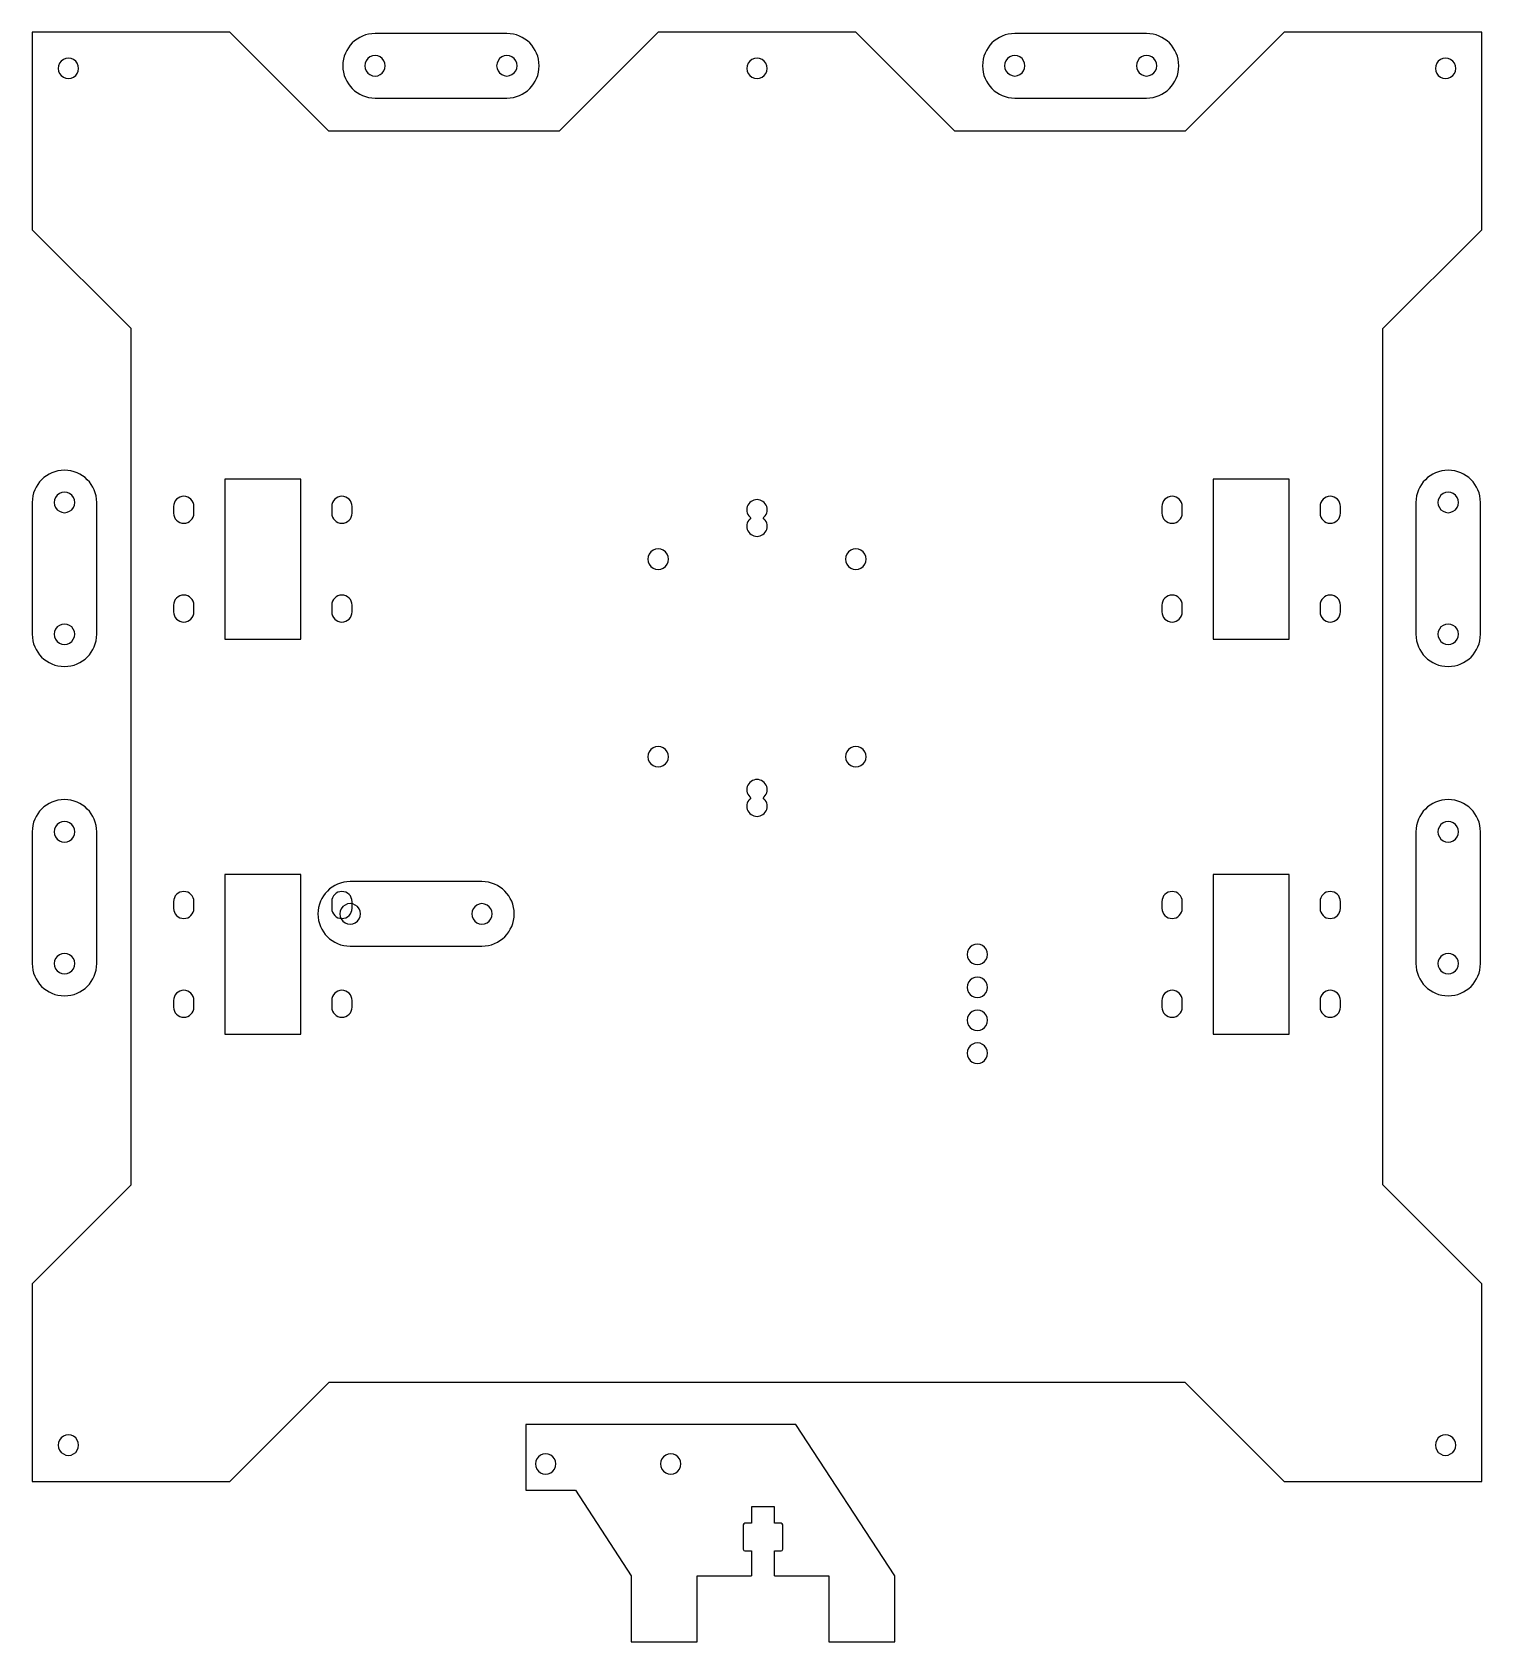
# Model space of a CAD drawing. Extents: x 10 to 230, y 10 to 254.
import ezdxf

# ---------------------------------------------------------------- set-up
doc = ezdxf.new("R2010")
doc.units = 0
doc.layers.add('Layer_1', color=7, linetype='CONTINUOUS')

msp = doc.modelspace()

# ---------------------------------------------------------------- linework, layer by layer
at = {"layer": 'Layer_1', "color": 7}
for p, q in [((40.071562, 254.427115), (10.071563, 254.427115)), ((10.071563, 254.427115), (10.071563, 224.427118)), ((40.071562, 254.427115), (55.071563, 239.427116)), ((82.109945, 254.226116), (62.109945, 254.226116)), ((105.071562, 254.427115), (90.071564, 239.427116)), ((135.071564, 254.427115), (105.071562, 254.427115)), ((150.071562, 239.427116), (135.071564, 254.427115)), ((179.194389, 254.226116), (159.19439, 254.226116)), ((200.071564, 254.427115), (185.071563, 239.427116)), ((230.071563, 254.427115), (200.071564, 254.427115)), ((230.071563, 224.427118), (230.071563, 254.427115)), ((63.659944, 249.326117), (63.659944, 249.326117)), ((83.659946, 249.326117), (83.659946, 249.326117)), ((160.744391, 249.326117), (160.744391, 249.326117)), ((180.74439, 249.326117), (180.744391, 249.326117)), ((14.021562, 248.927111), (14.021562, 248.927111)), ((118.521562, 248.927111), (118.521562, 248.927111)), ((223.021562, 248.927111), (223.021562, 248.927111)), ((62.109945, 244.426119), (82.109945, 244.426119)), ((159.19439, 244.426119), (179.194389, 244.426119)), ((90.071564, 239.427116), (55.071563, 239.427116)), ((185.071563, 239.427116), (150.071562, 239.427116)), ((10.071563, 224.427118), (25.071564, 209.42712)), ((230.071563, 224.427118), (215.071562, 209.42712)), ((25.071564, 79.427109), (25.071564, 209.42712)), ((215.071562, 79.427109), (215.071562, 209.42712)), ((39.321562, 186.552106), (39.321562, 162.302105)), ((50.821562, 186.552106), (39.321562, 186.552106)), ((50.821562, 162.302105), (50.821562, 186.552106)), ((189.321564, 186.552106), (189.321564, 162.302105)), ((200.821564, 186.552106), (189.321564, 186.552106)), ((200.821564, 162.302105), (200.821564, 186.552106)), ((14.970562, 184.583518), (14.970562, 184.583518)), ((224.970563, 184.583518), (224.970563, 184.583518)), ((10.070564, 183.033517), (10.070564, 163.033518)), ((19.870561, 163.033518), (19.870561, 183.033517)), ((31.521564, 182.427117), (31.521564, 181.427119)), ((34.621563, 181.427119), (34.621563, 182.427117)), ((55.521564, 182.427117), (55.521564, 181.427119)), ((58.621563, 181.427119), (58.621563, 182.427117)), ((181.521563, 182.427117), (181.521563, 181.427119)), ((184.621562, 181.427119), (184.621562, 182.427117)), ((205.521563, 182.427117), (205.521563, 181.427119)), ((208.621562, 181.427119), (208.621562, 182.427117)), ((220.070564, 183.033517), (220.070564, 163.033518)), ((229.870562, 163.033518), (229.870562, 183.033517)), ((103.521564, 174.427105), (103.521564, 174.427105)), ((133.521563, 174.427105), (133.521563, 174.427105)), ((31.521564, 167.427119), (31.521564, 166.427121)), ((34.621563, 166.427121), (34.621563, 167.427119)), ((55.521564, 167.427119), (55.521564, 166.427121)), ((58.621563, 166.427121), (58.621563, 167.427119)), ((181.521563, 167.427119), (181.521563, 166.427121)), ((184.621562, 166.427121), (184.621562, 167.427119)), ((205.521563, 167.427119), (205.521563, 166.427121)), ((208.621562, 166.427121), (208.621562, 167.427119)), ((14.970562, 164.583518), (14.970562, 164.583519)), ((224.970563, 164.583518), (224.970563, 164.583519)), ((39.321562, 162.302105), (50.821562, 162.302105)), ((189.321564, 162.302105), (200.821564, 162.302105)), ((103.521564, 144.427109), (103.521564, 144.427109)), ((133.521563, 144.427109), (133.521563, 144.427109)), ((14.970562, 134.583505), (14.970562, 134.583505)), ((224.970563, 134.583505), (224.970563, 134.583505)), ((10.070564, 133.033504), (10.070564, 113.033505)), ((19.870561, 113.033505), (19.870561, 133.033504)), ((220.070564, 133.033504), (220.070564, 113.033505)), ((229.870562, 113.033505), (229.870562, 133.033504)), ((39.321562, 126.55211), (39.321562, 102.302109)), ((50.821562, 126.55211), (39.321562, 126.55211)), ((50.821562, 102.302109), (50.821562, 126.55211)), ((78.328334, 125.479541), (58.328334, 125.479541)), ((189.321564, 126.55211), (189.321564, 102.302109)), ((200.821564, 126.55211), (189.321564, 126.55211)), ((200.821564, 102.302109), (200.821564, 126.55211)), ((31.521564, 122.42711), (31.521564, 121.42711)), ((34.621563, 121.42711), (34.621563, 122.42711)), ((55.521564, 122.42711), (55.521564, 121.42711)), ((58.621563, 121.42711), (58.621563, 122.42711)), ((181.521563, 122.42711), (181.521563, 121.42711)), ((184.621562, 121.42711), (184.621562, 122.42711)), ((205.521563, 122.42711), (205.521563, 121.42711)), ((208.621562, 121.42711), (208.621562, 122.42711)), ((59.878333, 120.579543), (59.878333, 120.579543)), ((79.878334, 120.579543), (79.878335, 120.579543)), ((58.328334, 115.679544), (78.328334, 115.679544)), ((14.970562, 114.583503), (14.970562, 114.583503)), ((151.971564, 114.427109), (151.971564, 114.427109)), ((224.970563, 114.583503), (224.970563, 114.583503)), ((151.971564, 109.427111), (151.971564, 109.427111)), ((31.521564, 107.427109), (31.521564, 106.427111)), ((34.621563, 106.427111), (34.621563, 107.427109)), ((55.521564, 107.427109), (55.521564, 106.427111)), ((58.621563, 106.427111), (58.621563, 107.427109)), ((181.521563, 107.427109), (181.521563, 106.427111)), ((184.621562, 106.427111), (184.621562, 107.427109)), ((205.521563, 107.427109), (205.521563, 106.427111)), ((208.621562, 106.427111), (208.621562, 107.427109)), ((151.971564, 104.42711), (151.971564, 104.42711)), ((39.321562, 102.302109), (50.821562, 102.302109)), ((189.321564, 102.302109), (200.821564, 102.302109)), ((151.971564, 99.427111), (151.971564, 99.427111)), ((10.071563, 64.427111), (25.071564, 79.427109)), ((230.071563, 64.427111), (215.071562, 79.427109)), ((10.071563, 64.427111), (10.071563, 34.427111)), ((230.071563, 34.427111), (230.071563, 64.427111)), ((40.071562, 34.427111), (55.071563, 49.42711)), ((185.071563, 49.42711), (55.071563, 49.42711)), ((200.071564, 34.427111), (185.071563, 49.42711)), ((125.985135, 43.07157), (84.985132, 43.07157)), ((84.985132, 43.07157), (84.985132, 33.07157)), ((140.985133, 20.07157), (125.985135, 43.07157)), ((14.021562, 39.927109), (14.021562, 39.927109)), ((223.021562, 39.927109), (223.021562, 39.927109)), ((87.985126, 38.621571), (87.985126, 38.621571)), ((106.985144, 38.621571), (106.985144, 38.621571)), ((10.071563, 34.427111), (40.071562, 34.427111)), ((200.071564, 34.427111), (230.071563, 34.427111)), ((84.985132, 33.07157), (92.50689, 33.07157)), ((92.50689, 33.07157), (100.985128, 20.07157)), ((119.235141, 30.571569), (119.235141, 28.071571)), ((122.735148, 30.571569), (119.235141, 30.571569)), ((122.735148, 28.071571), (122.735148, 30.571569)), ((117.985151, 27.821571), (117.985151, 24.121569)), ((119.235141, 28.071571), (118.235143, 28.071571)), ((123.735146, 28.071571), (122.735148, 28.071571)), ((123.985139, 24.121569), (123.985139, 27.821571)), ((118.235143, 23.871571), (119.235141, 23.871571)), ((119.235141, 23.871571), (119.235141, 20.07157)), ((122.735148, 20.07157), (122.735148, 23.871571)), ((122.735148, 23.871571), (123.735146, 23.871571)), ((100.985128, 20.07157), (100.985128, 10.071579)), ((110.985136, 10.071579), (110.985136, 20.07157)), ((110.985136, 20.07157), (119.235141, 20.07157)), ((122.735148, 20.07157), (130.985153, 20.07157)), ((130.985153, 20.07157), (130.985153, 10.071579)), ((140.985133, 10.071579), (140.985133, 20.07157)), ((100.985128, 10.071579), (110.985136, 10.071579)), ((130.985153, 10.071579), (140.985133, 10.071579))]:
    msp.add_line(p, q, dxfattribs=at)
for points in [[(62.109945, 254.226116), (59.405203, 254.224063), (57.213664, 252.03086), (57.213664, 249.326117)], [(87.006226, 249.326117), (87.006226, 252.03086), (84.814687, 254.224063), (82.109945, 254.226116)], [(159.19439, 254.226116), (156.489648, 254.224063), (154.298109, 252.03086), (154.298109, 249.326117)], [(184.090671, 249.326117), (184.090671, 252.03086), (181.899132, 254.224063), (179.194389, 254.226116)], [(14.796563, 250.269452), (14.316991, 249.992571), (14.021562, 249.480873), (14.021562, 248.927111)], [(16.346564, 250.269452), (15.866992, 250.546333), (15.276135, 250.546333), (14.796563, 250.269452)], [(17.121564, 248.927111), (17.121564, 249.480873), (16.826136, 249.992571), (16.346564, 250.269452)], [(57.213664, 249.326117), (57.213664, 246.621374), (59.405203, 244.428171), (62.109945, 244.426119)], [(61.334674, 250.669236), (60.854965, 250.392147), (60.55961, 249.880102), (60.559944, 249.326117)], [(60.559944, 249.326117), (60.55961, 248.772133), (60.854965, 248.260087), (61.334674, 247.982998)], [(62.885214, 250.669236), (62.405505, 250.946325), (61.814383, 250.946325), (61.334674, 250.669236)], [(63.659944, 249.326117), (63.660278, 249.880102), (63.364923, 250.392147), (62.885214, 250.669236)], [(62.885214, 247.982998), (63.364923, 248.260087), (63.660278, 248.772133), (63.659944, 249.326117)], [(81.334945, 250.668457), (80.855373, 250.391576), (80.559945, 249.879879), (80.559946, 249.326117)], [(80.559946, 249.326117), (80.559946, 248.772356), (80.855374, 248.260659), (81.334946, 247.983778)], [(82.884945, 250.668457), (82.405373, 250.945337), (81.814517, 250.945337), (81.334945, 250.668457)], [(82.109945, 244.426119), (84.814687, 244.428171), (87.006226, 246.621374), (87.006226, 249.326117)], [(83.659945, 249.326117), (83.659945, 249.879879), (83.364517, 250.391576), (82.884945, 250.668457)], [(82.884946, 247.983778), (83.364517, 248.260659), (83.659946, 248.772356), (83.659946, 249.326117)], [(119.296562, 250.269451), (118.816991, 249.99257), (118.521562, 249.480873), (118.521562, 248.927111)], [(120.846562, 250.269451), (120.366991, 250.546332), (119.776134, 250.546332), (119.296562, 250.269451)], [(121.621562, 248.927111), (121.621562, 249.480873), (121.326134, 249.99257), (120.846562, 250.269451)], [(154.298109, 249.326117), (154.298109, 246.621374), (156.489648, 244.428171), (159.19439, 244.426119)], [(158.41939, 250.668457), (157.939818, 250.391576), (157.64439, 249.879879), (157.64439, 249.326117)], [(157.64439, 249.326117), (157.64439, 248.772356), (157.939819, 248.260659), (158.41939, 247.983778)], [(159.96939, 250.668457), (159.489818, 250.945337), (158.898962, 250.945337), (158.41939, 250.668457)], [(160.74439, 249.326117), (160.74439, 249.879879), (160.448962, 250.391576), (159.96939, 250.668457)], [(159.969391, 247.983778), (160.448962, 248.260659), (160.744391, 248.772356), (160.744391, 249.326117)], [(178.419389, 250.668457), (177.939818, 250.391576), (177.644389, 249.879879), (177.64439, 249.326117)], [(177.64439, 249.326117), (177.64439, 248.772356), (177.939818, 248.260659), (178.41939, 247.983778)], [(179.969389, 250.668457), (179.489818, 250.945337), (178.898961, 250.945337), (178.419389, 250.668457)], [(179.194389, 244.426119), (181.899132, 244.428171), (184.090671, 246.621374), (184.090671, 249.326117)], [(180.744389, 249.326117), (180.744389, 249.879879), (180.448961, 250.391576), (179.969389, 250.668457)], [(179.96939, 247.983778), (180.448962, 248.260659), (180.74439, 248.772356), (180.74439, 249.326117)], [(223.796562, 250.269452), (223.31699, 249.992571), (223.021562, 249.480873), (223.021562, 248.927111)], [(225.346563, 250.269452), (224.866991, 250.546333), (224.276134, 250.546333), (223.796562, 250.269452)], [(226.121564, 248.927111), (226.121564, 249.480873), (225.826135, 249.992571), (225.346563, 250.269452)], [(14.021562, 248.927111), (14.021562, 248.373349), (14.316991, 247.861652), (14.796563, 247.584771)], [(14.796563, 247.584771), (15.276135, 247.30789), (15.866992, 247.30789), (16.346564, 247.584771)], [(16.346564, 247.584771), (16.826136, 247.861652), (17.121564, 248.373349), (17.121564, 248.927111)], [(61.334674, 247.982998), (61.814383, 247.70591), (62.405505, 247.70591), (62.885214, 247.982998)], [(81.334946, 247.983778), (81.814517, 247.706897), (82.405374, 247.706897), (82.884946, 247.983778)], [(118.521563, 248.927111), (118.521563, 248.37335), (118.816991, 247.861653), (119.296563, 247.584772)], [(119.296563, 247.584772), (119.776135, 247.307891), (120.366991, 247.307891), (120.846563, 247.584772)], [(120.846563, 247.584772), (121.326135, 247.861653), (121.621563, 248.37335), (121.621562, 248.927111)], [(158.41939, 247.983778), (158.898962, 247.706897), (159.489819, 247.706897), (159.969391, 247.983778)], [(178.41939, 247.983778), (178.898962, 247.706897), (179.489818, 247.706897), (179.96939, 247.983778)], [(223.021562, 248.927111), (223.021562, 248.373349), (223.31699, 247.861652), (223.796562, 247.584771)], [(223.796562, 247.584771), (224.276134, 247.30789), (224.866991, 247.30789), (225.346563, 247.584771)], [(225.346563, 247.584771), (225.826135, 247.861652), (226.121564, 248.373349), (226.121564, 248.927111)], [(14.970562, 187.929798), (12.265819, 187.929798), (10.072616, 185.738259), (10.070564, 183.033517)], [(19.870561, 183.033517), (19.868508, 185.738259), (17.675306, 187.929798), (14.970562, 187.929798)], [(224.970563, 187.929798), (222.26582, 187.929798), (220.072617, 185.738259), (220.070564, 183.033517)], [(229.870562, 183.033517), (229.868509, 185.738259), (227.675306, 187.929798), (224.970563, 187.929798)], [(13.627444, 183.808788), (13.350355, 183.32908), (13.350355, 182.737957), (13.627444, 182.258248)], [(14.970562, 184.583518), (14.416578, 184.583852), (13.904532, 184.288497), (13.627444, 183.808788)], [(16.313681, 183.808788), (16.036593, 184.288497), (15.524547, 184.583852), (14.970562, 184.583518)], [(16.313681, 182.258248), (16.59077, 182.737957), (16.59077, 183.32908), (16.313681, 183.808788)], [(33.071563, 183.976182), (32.215887, 183.976182), (31.52208, 183.282793), (31.521564, 182.427117)], [(34.621563, 182.427117), (34.621047, 183.282793), (33.92724, 183.976182), (33.071563, 183.976182)], [(57.071563, 183.976182), (56.215887, 183.976182), (55.52208, 183.282793), (55.521564, 182.427117)], [(58.621563, 182.427117), (58.621047, 183.282793), (57.927239, 183.976182), (57.071563, 183.976182)], [(120.071563, 183.477113), (119.401305, 183.477113), (118.806979, 183.046297), (118.598471, 182.409296)], [(121.544655, 182.409296), (121.336147, 183.046297), (120.741821, 183.477113), (120.071563, 183.477113)], [(183.071563, 183.976182), (182.215886, 183.976182), (181.522079, 183.282793), (181.521563, 182.427117)], [(184.621562, 182.427117), (184.621046, 183.282793), (183.927239, 183.976182), (183.071563, 183.976182)], [(207.071563, 183.976182), (206.215886, 183.976182), (205.522079, 183.282793), (205.521563, 182.427117)], [(208.621562, 182.427117), (208.621046, 183.282793), (207.927239, 183.976182), (207.071563, 183.976182)], [(223.627444, 183.808788), (223.350355, 183.32908), (223.350355, 182.737957), (223.627444, 182.258248)], [(224.970563, 184.583518), (224.416579, 184.583852), (223.904533, 184.288497), (223.627444, 183.808788)], [(226.313682, 183.808788), (226.036593, 184.288497), (225.524547, 184.583852), (224.970563, 184.583518)], [(226.313682, 182.258248), (226.59077, 182.737957), (226.59077, 183.32908), (226.313682, 183.808788)], [(13.627444, 182.258248), (13.904532, 181.77854), (14.416578, 181.483184), (14.970562, 181.483519)], [(14.970562, 181.483519), (15.524547, 181.483184), (16.036593, 181.77854), (16.313681, 182.258248)], [(31.521564, 181.427119), (31.52208, 180.571443), (32.215887, 179.878055), (33.071563, 179.878055)], [(33.071563, 179.878055), (33.92724, 179.878055), (34.621047, 180.571443), (34.621563, 181.427119)], [(55.521564, 181.427119), (55.52208, 180.571443), (56.215887, 179.878055), (57.071563, 179.878055)], [(57.071563, 179.878055), (57.927239, 179.878055), (58.621047, 180.571443), (58.621563, 181.427119)], [(118.598471, 182.409296), (118.389963, 181.772295), (118.614516, 181.073438), (119.155046, 180.677114)], [(120.98808, 180.677114), (121.52861, 181.073438), (121.753163, 181.772295), (121.544655, 182.409296)], [(181.521563, 181.427119), (181.522079, 180.571443), (182.215886, 179.878055), (183.071563, 179.878055)], [(183.071563, 179.878055), (183.927239, 179.878055), (184.621046, 180.571443), (184.621562, 181.427119)], [(205.521563, 181.427119), (205.522079, 180.571443), (206.215886, 179.878055), (207.071563, 179.878055)], [(207.071563, 179.878055), (207.927239, 179.878055), (208.621046, 180.571443), (208.621562, 181.427119)], [(223.627444, 182.258248), (223.904533, 181.77854), (224.416579, 181.483184), (224.970563, 181.483519)], [(224.970563, 181.483519), (225.524547, 181.483184), (226.036593, 181.77854), (226.313682, 182.258248)], [(119.155046, 180.677114), (118.614516, 180.28079), (118.389963, 179.581932), (118.598471, 178.944932)], [(118.598471, 178.944932), (118.806979, 178.307931), (119.401305, 177.877115), (120.071563, 177.877115)], [(120.071563, 177.877115), (120.741821, 177.877115), (121.336147, 178.307931), (121.544655, 178.944932)], [(121.544655, 178.944932), (121.753163, 179.581932), (121.52861, 180.28079), (120.98808, 180.677114)], [(105.846833, 175.770224), (105.367124, 176.047313), (104.776002, 176.047313), (104.296293, 175.770224)], [(135.846833, 175.770224), (135.367124, 176.047313), (134.776001, 176.047313), (134.296293, 175.770224)], [(104.296293, 175.770224), (103.816584, 175.493135), (103.521229, 174.98109), (103.521564, 174.427105)], [(103.521564, 174.427105), (103.521229, 173.873121), (103.816584, 173.361075), (104.296293, 173.083986)], [(106.621563, 174.427105), (106.621897, 174.98109), (106.326542, 175.493135), (105.846833, 175.770224)], [(105.846833, 173.083986), (106.326542, 173.361075), (106.621897, 173.873121), (106.621563, 174.427105)], [(134.296293, 175.770224), (133.816584, 175.493135), (133.521229, 174.98109), (133.521563, 174.427105)], [(133.521563, 174.427105), (133.521229, 173.873121), (133.816584, 173.361075), (134.296293, 173.083986)], [(136.621562, 174.427105), (136.621897, 174.98109), (136.326541, 175.493135), (135.846833, 175.770224)], [(135.846833, 173.083986), (136.326541, 173.361075), (136.621897, 173.873121), (136.621562, 174.427105)], [(104.296293, 173.083986), (104.776002, 172.806898), (105.367124, 172.806898), (105.846833, 173.083986)], [(134.296293, 173.083986), (134.776001, 172.806898), (135.367124, 172.806898), (135.846833, 173.083986)], [(33.071563, 168.976184), (32.215887, 168.976184), (31.52208, 168.282795), (31.521564, 167.427119)], [(34.621563, 167.427119), (34.621047, 168.282795), (33.92724, 168.976184), (33.071563, 168.976184)], [(57.071563, 168.976184), (56.215887, 168.976184), (55.52208, 168.282795), (55.521564, 167.427119)], [(58.621563, 167.427119), (58.621047, 168.282795), (57.927239, 168.976184), (57.071563, 168.976184)], [(183.071563, 168.976184), (182.215886, 168.976184), (181.522079, 168.282795), (181.521563, 167.427119)], [(184.621562, 167.427119), (184.621046, 168.282795), (183.927239, 168.976184), (183.071563, 168.976184)], [(207.071563, 168.976184), (206.215886, 168.976184), (205.522079, 168.282795), (205.521563, 167.427119)], [(208.621562, 167.427119), (208.621046, 168.282795), (207.927239, 168.976184), (207.071563, 168.976184)], [(31.521564, 166.427121), (31.52208, 165.571445), (32.215887, 164.878057), (33.071563, 164.878057)], [(33.071563, 164.878057), (33.92724, 164.878057), (34.621047, 165.571445), (34.621563, 166.427121)], [(55.521564, 166.427121), (55.52208, 165.571445), (56.215887, 164.878057), (57.071563, 164.878057)], [(57.071563, 164.878057), (57.927239, 164.878057), (58.621047, 165.571445), (58.621563, 166.427121)], [(181.521563, 166.427121), (181.522079, 165.571445), (182.215886, 164.878057), (183.071563, 164.878057)], [(183.071563, 164.878057), (183.927239, 164.878057), (184.621046, 165.571445), (184.621562, 166.427121)], [(205.521563, 166.427121), (205.522079, 165.571445), (206.215886, 164.878057), (207.071563, 164.878057)], [(207.071563, 164.878057), (207.927239, 164.878057), (208.621046, 165.571445), (208.621562, 166.427121)], [(13.628223, 163.808518), (13.351342, 163.328946), (13.351342, 162.738089), (13.628223, 162.258518)], [(14.970562, 164.583518), (14.416801, 164.583518), (13.905104, 164.288089), (13.628223, 163.808518)], [(16.312902, 163.808518), (16.036021, 164.28809), (15.524324, 164.583518), (14.970562, 164.583518)], [(16.312902, 162.258518), (16.589783, 162.73809), (16.589783, 163.328946), (16.312902, 163.808518)], [(223.628224, 163.808518), (223.351343, 163.328946), (223.351343, 162.738089), (223.628224, 162.258518)], [(224.970563, 164.583518), (224.416801, 164.583518), (223.905104, 164.288089), (223.628224, 163.808518)], [(226.312902, 163.808518), (226.036022, 164.28809), (225.524325, 164.583518), (224.970563, 164.583518)], [(226.312902, 162.258518), (226.589783, 162.73809), (226.589783, 163.328946), (226.312902, 163.808518)], [(10.070564, 163.033518), (10.072616, 160.328775), (12.265819, 158.137236), (14.970562, 158.137236)], [(13.628223, 162.258518), (13.905104, 161.778946), (14.416801, 161.483518), (14.970562, 161.483518)], [(14.970562, 158.137236), (17.675306, 158.137236), (19.868508, 160.328775), (19.870561, 163.033518)], [(14.970562, 161.483518), (15.524324, 161.483518), (16.036021, 161.778946), (16.312902, 162.258518)], [(220.070564, 163.033518), (220.072617, 160.328775), (222.26582, 158.137236), (224.970563, 158.137236)], [(223.628224, 162.258518), (223.905104, 161.778946), (224.416801, 161.483518), (224.970563, 161.483518)], [(224.970563, 158.137236), (227.675306, 158.137236), (229.868509, 160.328775), (229.870562, 163.033518)], [(224.970563, 161.483518), (225.524325, 161.483518), (226.036022, 161.778946), (226.312902, 162.258518)], [(104.296293, 145.770228), (103.816584, 145.493139), (103.521229, 144.981093), (103.521564, 144.427109)], [(103.521564, 144.427109), (103.521229, 143.873124), (103.816584, 143.361079), (104.296293, 143.08399)], [(105.846833, 145.770228), (105.367124, 146.047316), (104.776002, 146.047316), (104.296293, 145.770228)], [(106.621563, 144.427109), (106.621897, 144.981093), (106.326542, 145.493139), (105.846833, 145.770228)], [(105.846833, 143.08399), (106.326542, 143.361079), (106.621897, 143.873124), (106.621563, 144.427109)], [(134.296293, 145.770228), (133.816584, 145.493139), (133.521229, 144.981093), (133.521563, 144.427109)], [(133.521563, 144.427109), (133.521229, 143.873124), (133.816584, 143.361079), (134.296293, 143.08399)], [(135.846833, 145.770228), (135.367124, 146.047316), (134.776001, 146.047316), (134.296293, 145.770228)], [(136.621562, 144.427109), (136.621897, 144.981093), (136.326541, 145.493139), (135.846833, 145.770228)], [(135.846833, 143.08399), (136.326541, 143.361079), (136.621897, 143.873124), (136.621562, 144.427109)], [(104.296293, 143.08399), (104.776002, 142.806901), (105.367124, 142.806901), (105.846833, 143.08399)], [(134.296293, 143.08399), (134.776001, 142.806901), (135.367124, 142.806901), (135.846833, 143.08399)], [(118.598471, 139.909282), (118.389963, 139.272282), (118.614516, 138.573424), (119.155046, 138.1771)], [(120.071563, 140.977099), (119.401305, 140.977099), (118.806979, 140.546283), (118.598471, 139.909282)], [(121.544655, 139.909282), (121.336147, 140.546283), (120.741821, 140.977099), (120.071563, 140.977099)], [(120.98808, 138.1771), (121.52861, 138.573424), (121.753163, 139.272282), (121.544655, 139.909282)], [(14.970562, 137.929785), (12.265819, 137.929785), (10.072616, 135.738247), (10.070564, 133.033504)], [(19.870561, 133.033504), (19.868508, 135.738247), (17.675306, 137.929785), (14.970562, 137.929785)], [(119.155046, 138.1771), (118.614516, 137.780776), (118.389963, 137.081919), (118.598471, 136.444918)], [(121.544655, 136.444918), (121.753163, 137.081919), (121.52861, 137.780776), (120.98808, 138.1771)], [(224.970563, 137.929785), (222.26582, 137.929785), (220.072617, 135.738247), (220.070564, 133.033504)], [(229.870562, 133.033504), (229.868509, 135.738247), (227.675306, 137.929785), (224.970563, 137.929785)], [(14.970562, 134.583505), (14.416578, 134.58384), (13.904532, 134.288484), (13.627444, 133.808776)], [(16.313681, 133.808776), (16.036593, 134.288484), (15.524547, 134.58384), (14.970562, 134.583505)], [(118.598471, 136.444918), (118.806979, 135.807917), (119.401305, 135.377101), (120.071563, 135.377101)], [(120.071563, 135.377101), (120.741821, 135.377101), (121.336147, 135.807917), (121.544655, 136.444918)], [(224.970563, 134.583505), (224.416579, 134.58384), (223.904533, 134.288484), (223.627444, 133.808776)], [(226.313682, 133.808776), (226.036593, 134.288484), (225.524547, 134.58384), (224.970563, 134.583505)], [(13.627444, 133.808776), (13.350355, 133.329067), (13.350355, 132.737944), (13.627444, 132.258236)], [(13.627444, 132.258236), (13.904532, 131.778527), (14.416578, 131.483172), (14.970562, 131.483506)], [(14.970562, 131.483506), (15.524547, 131.483172), (16.036593, 131.778527), (16.313681, 132.258236)], [(16.313681, 132.258236), (16.59077, 132.737944), (16.59077, 133.329067), (16.313681, 133.808776)], [(223.627444, 133.808776), (223.350355, 133.329067), (223.350355, 132.737944), (223.627444, 132.258236)], [(223.627444, 132.258236), (223.904533, 131.778527), (224.416579, 131.483172), (224.970563, 131.483506)], [(224.970563, 131.483506), (225.524547, 131.483172), (226.036593, 131.778527), (226.313682, 132.258236)], [(226.313682, 132.258236), (226.59077, 132.737944), (226.59077, 133.329067), (226.313682, 133.808776)], [(58.328334, 125.479541), (55.623592, 125.477489), (53.432053, 123.284286), (53.432053, 120.579543)], [(83.224615, 120.579543), (83.224615, 123.284286), (81.033076, 125.477489), (78.328334, 125.479541)], [(33.071563, 123.976175), (32.215887, 123.976175), (31.52208, 123.282786), (31.521564, 122.42711)], [(34.621563, 122.42711), (34.621047, 123.282786), (33.92724, 123.976175), (33.071563, 123.976175)], [(57.071563, 123.976175), (56.215887, 123.976175), (55.52208, 123.282786), (55.521564, 122.42711)], [(58.621563, 122.42711), (58.621047, 123.282786), (57.927239, 123.976175), (57.071563, 123.976175)], [(59.103603, 121.922661), (58.623894, 122.19975), (58.032772, 122.19975), (57.553063, 121.922661)], [(79.103334, 121.921882), (78.623762, 122.198763), (78.032905, 122.198763), (77.553334, 121.921882)], [(183.071563, 123.976175), (182.215886, 123.976175), (181.522079, 123.282786), (181.521563, 122.42711)], [(184.621562, 122.42711), (184.621046, 123.282786), (183.927239, 123.976175), (183.071563, 123.976175)], [(207.071563, 123.976175), (206.215886, 123.976175), (205.522079, 123.282786), (205.521563, 122.42711)], [(208.621562, 122.42711), (208.621046, 123.282786), (207.927239, 123.976175), (207.071563, 123.976175)], [(31.521564, 121.42711), (31.52208, 120.571434), (32.215887, 119.878045), (33.071563, 119.878045)], [(33.071563, 119.878045), (33.92724, 119.878045), (34.621047, 120.571434), (34.621563, 121.42711)], [(53.432053, 120.579543), (53.432053, 117.874799), (55.623592, 115.681597), (58.328334, 115.679544)], [(55.521564, 121.42711), (55.52208, 120.571434), (56.215887, 119.878045), (57.071563, 119.878045)], [(57.553063, 121.922661), (57.073354, 121.645573), (56.777999, 121.133527), (56.778333, 120.579543)], [(56.778333, 120.579543), (56.777999, 120.025558), (57.073354, 119.513513), (57.553063, 119.236424)], [(57.071563, 119.878045), (57.927239, 119.878045), (58.621047, 120.571434), (58.621563, 121.42711)], [(59.878333, 120.579543), (59.878667, 121.133527), (59.583312, 121.645573), (59.103603, 121.922661)], [(59.103603, 119.236424), (59.583312, 119.513513), (59.878667, 120.025558), (59.878333, 120.579543)], [(77.553334, 121.921882), (77.073762, 121.645001), (76.778334, 121.133304), (76.778334, 120.579543)], [(76.778334, 120.579543), (76.778334, 120.025781), (77.073763, 119.514084), (77.553334, 119.237203)], [(78.328334, 115.679544), (81.033076, 115.681597), (83.224615, 117.874799), (83.224615, 120.579543)], [(79.878334, 120.579543), (79.878334, 121.133304), (79.582905, 121.645001), (79.103334, 121.921882)], [(79.103334, 119.237203), (79.582906, 119.514084), (79.878334, 120.025781), (79.878334, 120.579543)], [(181.521563, 121.42711), (181.522079, 120.571434), (182.215886, 119.878045), (183.071563, 119.878045)], [(183.071563, 119.878045), (183.927239, 119.878045), (184.621046, 120.571434), (184.621562, 121.42711)], [(205.521563, 121.42711), (205.522079, 120.571434), (206.215886, 119.878045), (207.071563, 119.878045)], [(207.071563, 119.878045), (207.927239, 119.878045), (208.621046, 120.571434), (208.621562, 121.42711)], [(57.553063, 119.236424), (58.032772, 118.959335), (58.623894, 118.959335), (59.103603, 119.236424)], [(77.553334, 119.237203), (78.032906, 118.960322), (78.623763, 118.960322), (79.103334, 119.237203)], [(152.746294, 115.770228), (152.266585, 115.49314), (151.97123, 114.981094), (151.971564, 114.427109)], [(154.296834, 115.770228), (153.817125, 116.047317), (153.226003, 116.047317), (152.746294, 115.770228)], [(155.071564, 114.427109), (155.071898, 114.981094), (154.776543, 115.49314), (154.296834, 115.770228)], [(10.070564, 113.033505), (10.072616, 110.328762), (12.265819, 108.137223), (14.970562, 108.137223)], [(13.627444, 113.808773), (13.350355, 113.329064), (13.350355, 112.737942), (13.627444, 112.258233)], [(14.970562, 114.583503), (14.416578, 114.583837), (13.904532, 114.288482), (13.627444, 113.808773)], [(16.313681, 113.808773), (16.036593, 114.288482), (15.524547, 114.583837), (14.970562, 114.583503)], [(14.970562, 108.137223), (17.675306, 108.137223), (19.868508, 110.328762), (19.870561, 113.033505)], [(16.313681, 112.258233), (16.59077, 112.737942), (16.59077, 113.329064), (16.313681, 113.808773)], [(151.971564, 114.427109), (151.97123, 113.873125), (152.266585, 113.361079), (152.746294, 113.083991)], [(152.746294, 113.083991), (153.226003, 112.806902), (153.817125, 112.806902), (154.296834, 113.083991)], [(154.296834, 113.083991), (154.776543, 113.361079), (155.071898, 113.873125), (155.071564, 114.427109)], [(220.070564, 113.033505), (220.072617, 110.328762), (222.26582, 108.137223), (224.970563, 108.137223)], [(223.627444, 113.808773), (223.350355, 113.329064), (223.350355, 112.737942), (223.627444, 112.258233)], [(224.970563, 114.583503), (224.416579, 114.583837), (223.904533, 114.288482), (223.627444, 113.808773)], [(226.313682, 113.808773), (226.036593, 114.288482), (225.524547, 114.583837), (224.970563, 114.583503)], [(224.970563, 108.137223), (227.675306, 108.137223), (229.868509, 110.328762), (229.870562, 113.033505)], [(226.313682, 112.258233), (226.59077, 112.737942), (226.59077, 113.329064), (226.313682, 113.808773)], [(13.627444, 112.258233), (13.904532, 111.778524), (14.416578, 111.483169), (14.970562, 111.483503)], [(14.970562, 111.483503), (15.524547, 111.483169), (16.036593, 111.778524), (16.313681, 112.258233)], [(152.746294, 110.77023), (152.266585, 110.493141), (151.97123, 109.981095), (151.971564, 109.427111)], [(154.296834, 110.77023), (153.817125, 111.047319), (153.226003, 111.047319), (152.746294, 110.77023)], [(155.071564, 109.427111), (155.071898, 109.981095), (154.776543, 110.493141), (154.296834, 110.77023)], [(223.627444, 112.258233), (223.904533, 111.778524), (224.416579, 111.483169), (224.970563, 111.483503)], [(224.970563, 111.483503), (225.524547, 111.483169), (226.036593, 111.778524), (226.313682, 112.258233)], [(33.071563, 108.976174), (32.215887, 108.976174), (31.52208, 108.282785), (31.521564, 107.427109)], [(34.621563, 107.427109), (34.621047, 108.282785), (33.92724, 108.976174), (33.071563, 108.976174)], [(57.071563, 108.976174), (56.215887, 108.976174), (55.52208, 108.282785), (55.521564, 107.427109)], [(58.621563, 107.427109), (58.621047, 108.282785), (57.927239, 108.976174), (57.071563, 108.976174)], [(151.971564, 109.427111), (151.97123, 108.873127), (152.266585, 108.361081), (152.746294, 108.083992)], [(152.746294, 108.083992), (153.226003, 107.806903), (153.817125, 107.806903), (154.296834, 108.083992)], [(154.296834, 108.083992), (154.776543, 108.361081), (155.071898, 108.873127), (155.071564, 109.427111)], [(183.071563, 108.976174), (182.215886, 108.976174), (181.522079, 108.282785), (181.521563, 107.427109)], [(184.621562, 107.427109), (184.621046, 108.282785), (183.927239, 108.976174), (183.071563, 108.976174)], [(207.071563, 108.976174), (206.215886, 108.976174), (205.522079, 108.282785), (205.521563, 107.427109)], [(208.621562, 107.427109), (208.621046, 108.282785), (207.927239, 108.976174), (207.071563, 108.976174)], [(31.521564, 106.427111), (31.52208, 105.571435), (32.215887, 104.878047), (33.071563, 104.878047)], [(33.071563, 104.878047), (33.92724, 104.878047), (34.621047, 105.571435), (34.621563, 106.427111)], [(55.521564, 106.427111), (55.52208, 105.571435), (56.215887, 104.878047), (57.071563, 104.878047)], [(57.071563, 104.878047), (57.927239, 104.878047), (58.621047, 105.571435), (58.621563, 106.427111)], [(152.746294, 105.770229), (152.266585, 105.49314), (151.97123, 104.981094), (151.971564, 104.42711)], [(154.296834, 105.770229), (153.817125, 106.047317), (153.226003, 106.047317), (152.746294, 105.770229)], [(155.071564, 104.42711), (155.071898, 104.981094), (154.776543, 105.49314), (154.296834, 105.770229)], [(181.521563, 106.427111), (181.522079, 105.571435), (182.215886, 104.878047), (183.071563, 104.878047)], [(183.071563, 104.878047), (183.927239, 104.878047), (184.621046, 105.571435), (184.621562, 106.427111)], [(205.521563, 106.427111), (205.522079, 105.571435), (206.215886, 104.878047), (207.071563, 104.878047)], [(207.071563, 104.878047), (207.927239, 104.878047), (208.621046, 105.571435), (208.621562, 106.427111)], [(151.971564, 104.42711), (151.97123, 103.873125), (152.266585, 103.36108), (152.746294, 103.083991)], [(152.746294, 103.083991), (153.226003, 102.806902), (153.817125, 102.806902), (154.296834, 103.083991)], [(154.296834, 103.083991), (154.776543, 103.36108), (155.071898, 103.873125), (155.071564, 104.42711)], [(152.746294, 100.77023), (152.266585, 100.493141), (151.97123, 99.981096), (151.971564, 99.427111)], [(154.296834, 100.77023), (153.817125, 101.047319), (153.226003, 101.047319), (152.746294, 100.77023)], [(155.071564, 99.427111), (155.071898, 99.981096), (154.776543, 100.493141), (154.296834, 100.77023)], [(151.971564, 99.427111), (151.97123, 98.873127), (152.266585, 98.361081), (152.746294, 98.083992)], [(152.746294, 98.083992), (153.226003, 97.806904), (153.817125, 97.806904), (154.296834, 98.083992)], [(154.296834, 98.083992), (154.776543, 98.361081), (155.071898, 98.873127), (155.071564, 99.427111)], [(16.346564, 41.269449), (15.866992, 41.54633), (15.276135, 41.54633), (14.796563, 41.269449)], [(225.346563, 41.269449), (224.866991, 41.54633), (224.276134, 41.54633), (223.796562, 41.269449)], [(14.796563, 41.269449), (14.316991, 40.992568), (14.021562, 40.480871), (14.021562, 39.927109)], [(14.021562, 39.927109), (14.021562, 39.373347), (14.316991, 38.86165), (14.796563, 38.584769)], [(17.121564, 39.927109), (17.121564, 40.480871), (16.826136, 40.992568), (16.346564, 41.269449)], [(16.346564, 38.584769), (16.826136, 38.86165), (17.121564, 39.373347), (17.121564, 39.927109)], [(223.796562, 41.269449), (223.31699, 40.992568), (223.021562, 40.480871), (223.021562, 39.927109)], [(223.021562, 39.927109), (223.021562, 39.373347), (223.31699, 38.86165), (223.796562, 38.584769)], [(226.121564, 39.927109), (226.121564, 40.480871), (225.826135, 40.992568), (225.346563, 41.269449)], [(225.346563, 38.584769), (225.826135, 38.86165), (226.121564, 39.373347), (226.121564, 39.927109)], [(14.796563, 38.584769), (15.276135, 38.307888), (15.866992, 38.307888), (16.346564, 38.584769)], [(86.642786, 37.84657), (86.365906, 37.366999), (86.365906, 36.776142), (86.642786, 36.29657)], [(87.985126, 38.62157), (87.431364, 38.62157), (86.919667, 38.326142), (86.642786, 37.84657)], [(89.327465, 37.846571), (89.050584, 38.326143), (88.538888, 38.621571), (87.985126, 38.621571)], [(89.327465, 36.296571), (89.604346, 36.776143), (89.604346, 37.366999), (89.327465, 37.846571)], [(105.642805, 37.84657), (105.365924, 37.366999), (105.365924, 36.776142), (105.642805, 36.29657)], [(106.985144, 38.62157), (106.431383, 38.62157), (105.919686, 38.326142), (105.642805, 37.84657)], [(108.327484, 37.846571), (108.050603, 38.326143), (107.538906, 38.621571), (106.985144, 38.621571)], [(108.327484, 36.296571), (108.604365, 36.776143), (108.604365, 37.366999), (108.327484, 37.846571)], [(223.796562, 38.584769), (224.276134, 38.307888), (224.866991, 38.307888), (225.346563, 38.584769)], [(86.642786, 36.29657), (86.919667, 35.816999), (87.431364, 35.52157), (87.985126, 35.521571)], [(87.985126, 35.521571), (88.538888, 35.521571), (89.050584, 35.816999), (89.327465, 36.296571)], [(105.642805, 36.29657), (105.919686, 35.816999), (106.431383, 35.52157), (106.985144, 35.521571)], [(106.985144, 35.521571), (107.538906, 35.521571), (108.050603, 35.816999), (108.327484, 36.296571)], [(118.235143, 28.071571), (118.097074, 28.071567), (117.98515, 27.959639), (117.985151, 27.821571)], [(123.985139, 27.821571), (123.985139, 27.959639), (123.873215, 28.071567), (123.735146, 28.071571)], [(117.985151, 24.121569), (117.985152, 23.983502), (118.097076, 23.871576), (118.235143, 23.871571)], [(123.735146, 23.871571), (123.873214, 23.871576), (123.985137, 23.983502), (123.985139, 24.121569)]]:
    msp.add_open_spline(points, degree=3, dxfattribs=at)

doc.saveas('drawing.dxf')
